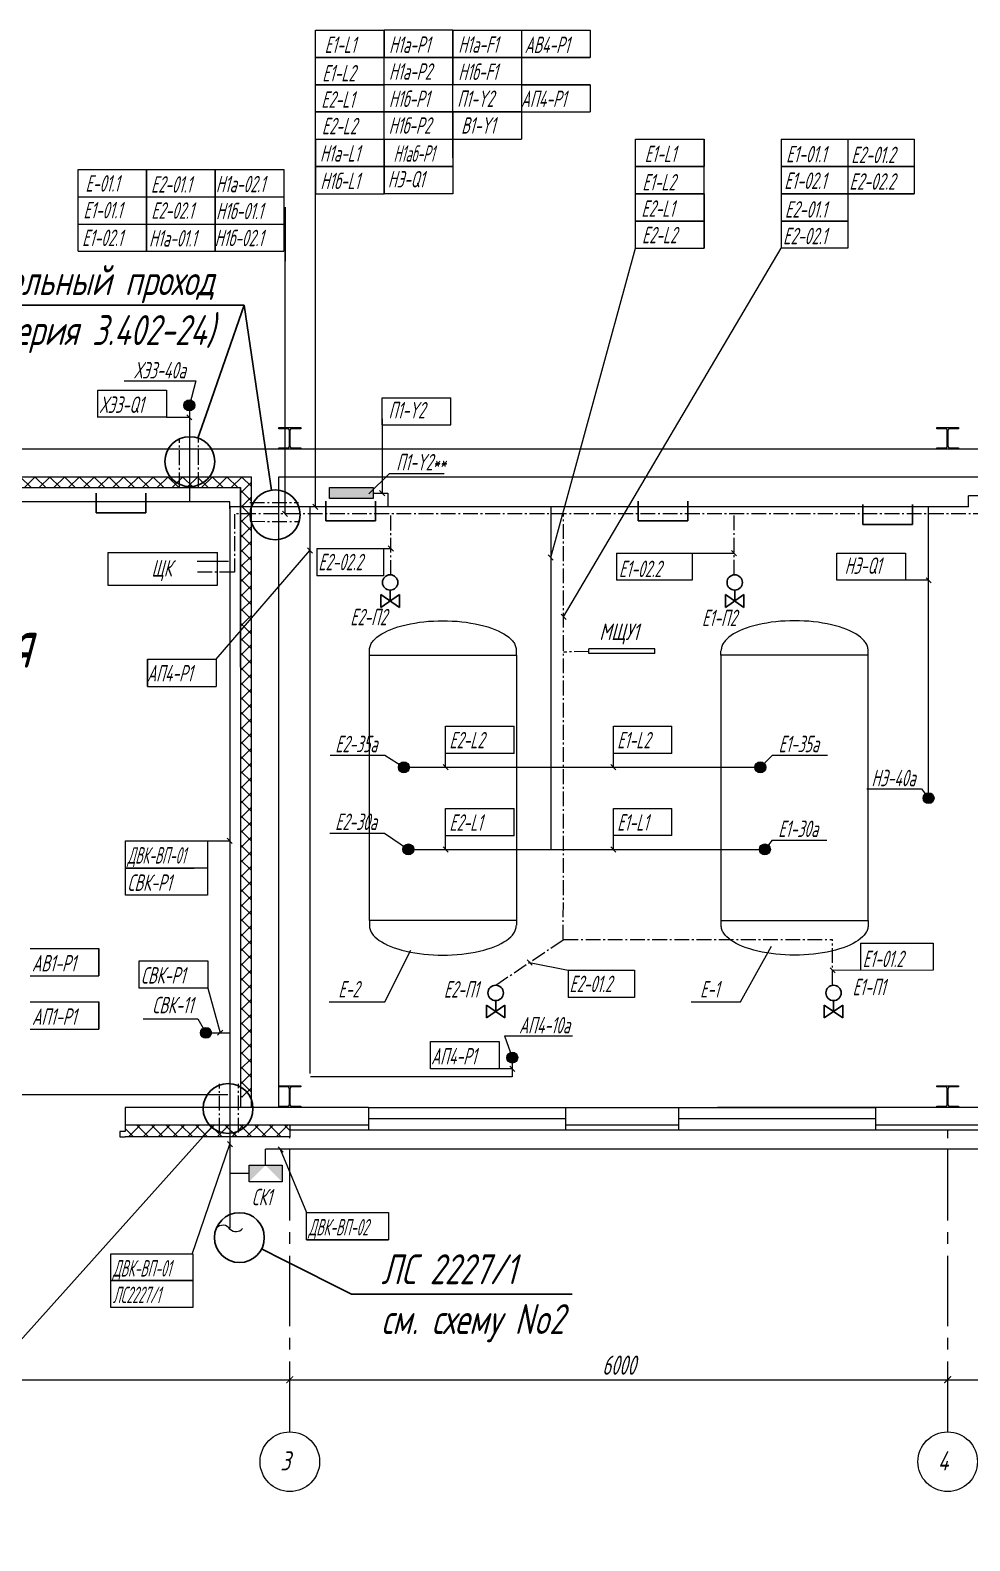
# Model space of a CAD drawing. Header units: millimetres. Extents: x -338 to 6826, y -8218 to 3153.
# Drawn here: x 1144 to 1398.1, y -7683.4 to -7275 of the extents above; entities that cross this region are included whole.
import ezdxf
from ezdxf import colors
from ezdxf.entities.mleader import LeaderData, LeaderLine
from ezdxf.enums import TextEntityAlignment as Align
from ezdxf.math import Vec2, Vec3

# ---------------------------------------------------------------- set-up
doc = ezdxf.new("R2010")
doc.units = ezdxf.units.MM
for name, pattern in [('ACAD_ISO02W100', [15, 12, -3]), ('gost6', [12, 8, -1.5, 1, -1.5]), ('осевая2', [28.575, 19.05, -3.175, 3.175, -3.175])]:
    doc.linetypes.add(name, pattern=pattern)
for name, color, linetype in [('$OSIZ', 7, 'Continuous'), ('Размеры', 5, 'Continuous'), ('Текст.', 51, 'Continuous')]:
    doc.layers.add(name, color=color, linetype=linetype)
for name, color, linetype, lineweight in [('Арматура', 1, 'Continuous', 25), ('Выноска', 137, 'Continuous', 20), ('КаБель силовой (Вновь)', 1, 'Continuous', 60), ('Линия выноска', 137, 'Continuous', 25), ('Оси', 130, 'Continuous', 13), ('Первичник', 210, 'Continuous', 25), ('Пн.кабель', 4, 'Continuous', 50), ('Размерная', 4, 'Continuous', 25), ('Рамка тонкая', 5, 'Continuous', 25), ('Текст_КИП', 2, 'Continuous', 25), ('Тонкая', 5, 'Continuous', 20), ('ТОНКИЕ', 150, 'Continuous', 13), ('Щиты пульты (Вновь)', 5, 'Continuous', 50), ('Эл.кабель', 2, 'Continuous', 50)]:
    doc.layers.add(name, color=color, linetype=linetype, lineweight=lineweight)
doc.styles.add('Simplex', font='simplex.shx', dxfattribs={"width": 0.7, "oblique": 15})
pattern_1 = [(45, (1382.936, -6063.7022), (-1.9971515, 1.9971515), []), (135, (1382.936, -6063.7022), (-1.9971515, -1.9971515), [])]

# ---------------------------------------------------------------- blocks, each defined once
blk = doc.blocks.new('APF064500')
at = {"ltscale": 100}
for p, q in [((-100, 186.5), (-100, 198)), ((-100, 198), (100, 198)), ((-16.5, 186.5), (-100, 186.5)), ((-3.5, 24.5), (-3.5, 173.5)), ((3.5, 24.5), (3.5, 173.5)), ((100, 186.5), (16.5, 186.5)), ((100, 198), (100, 186.5)), ((-100, 0), (-100, 11.5)), ((-100, 11.5), (-16.5, 11.5)), ((100, 0), (-100, 0)), ((16.5, 11.5), (100, 11.5)), ((100, 11.5), (100, 0))]:
    blk.add_line(p, q, dxfattribs=at)
for centre, start, end in [((-16.5, 173.5), 0, 90), ((16.5, 173.5), 90, 180), ((-16.5, 24.5), 270, 0), ((16.5, 24.5), 180, 270)]:
    blk.add_arc(centre, 13, start, end, dxfattribs=at)
blk = doc.blocks.new('_ArchTick')
at = {"const_width": 0.15}
blk.add_lwpolyline([(-0.5, -0.5), (0.5, 0.5)], dxfattribs=at)
blk = doc.blocks.new('A$C1EE30751')
at = {"layer": 'Арматура', "linetype": 'ByBlock'}
for p, q in [((4.84, -1.65), (0, 1.68)), ((0, 1.68), (0, -1.68)), ((0, -1.68), (4.84, 1.66)), ((2.43, 2.83), (2.43, 0)), ((4.84, 1.66), (4.84, -1.65))]:
    blk.add_line(p, q, dxfattribs=at)
blk.add_circle((2.43, 4.83), 2, dxfattribs=at)
blk = doc.blocks.new('_DotBlank')
at = {"color": 0, "linetype": 'ByBlock', "lineweight": -2}
blk.add_line((-0.5, 0), (-1, 0), dxfattribs=at)
blk.add_circle((0, 0), 0.5, dxfattribs=at)
blk = doc.blocks.new('A$C710D2D3C')
at = {"layer": 'Рамка тонкая'}
for p, q in [((0, 0), (0, 2)), ((0, 2), (5, 2)), ((5, 2), (5, 0))]:
    blk.add_line(p, q, dxfattribs=at)

msp = doc.modelspace()

# ---------------------------------------------------------------- hatches: boundary and pattern name
at = {"lineweight": 13, "ltscale": 10}
h = msp.add_hatch(color=256, dxfattribs=at)
h.paths.add_polyline_path([(1207.63, -7581.9), (1212.08, -7581.9), (1212.08, -7586.34)])
h.paths.add_polyline_path([(1203.18, -7581.9), (1207.63, -7581.9), (1203.18, -7586.34)])
at = {"layer": 'Первичник', "lineweight": 13}
h = msp.add_hatch(color=256, dxfattribs=at)
edge = h.paths.add_edge_path()
edge.add_arc((1187, -7376.44), 1.48, 0, 360)
h = msp.add_hatch(color=256, dxfattribs=at)
edge = h.paths.add_edge_path()
edge.add_arc((1245.02, -7474.3), 1.48, 0, 360)
h = msp.add_hatch(color=256, dxfattribs=at)
edge = h.paths.add_edge_path()
edge.add_arc((1341.43, -7474.3), 1.48, 0, 360)
h = msp.add_hatch(color=256, dxfattribs=at)
edge = h.paths.add_edge_path()
edge.add_arc((1386.93, -7482.64), 1.48, 0, 360)
h = msp.add_hatch(color=256, dxfattribs=at)
edge = h.paths.add_edge_path()
edge.add_arc((1246.23, -7496.51), 1.48, 0, 360)
h = msp.add_hatch(color=256, dxfattribs=at)
edge = h.paths.add_edge_path()
edge.add_arc((1342.65, -7496.51), 1.48, 0, 360)
h = msp.add_hatch(color=256, dxfattribs=at)
edge = h.paths.add_edge_path()
edge.add_arc((1191.48, -7546.08), 1.48, 0, 360)
h = msp.add_hatch(color=256, dxfattribs=at)
edge = h.paths.add_edge_path()
edge.add_arc((1274.32, -7552.77), 1.48, 0, 360)
at = {"layer": 'Размеры', "linetype": 'ByBlock', "lineweight": 13, "ltscale": 0.7}
h = msp.add_hatch(color=1, dxfattribs=at)
h.dxf.hatch_style = 1
h.paths.add_polyline_path([(1230.82, -7398.7), (1224.9, -7398.7), (1224.9, -7398.89), (1230.82, -7398.89)])
h.paths.add_polyline_path([(1236.73, -7398.7), (1230.82, -7398.7), (1230.82, -7398.89), (1236.73, -7398.89)])
h.paths.add_polyline_path([(1236.73, -7398.89), (1230.82, -7398.89), (1230.82, -7401.67), (1236.73, -7401.67)])
h.paths.add_polyline_path([(1230.82, -7398.89), (1226.95, -7398.89), (1226.95, -7401.67), (1230.82, -7401.67)])
h.paths.add_polyline_path([(1226.95, -7398.91), (1224.9, -7398.91), (1224.9, -7401.67), (1226.95, -7401.67)])
at = {"layer": 'ТОНКИЕ', "lineweight": 13, "ltscale": 10}
h = msp.add_hatch(dxfattribs=at)
h.set_pattern_fill('ANSI37', color=256, scale=0.889574)
h.set_pattern_definition(pattern_1)
h.paths.add_polyline_path([(1214.16, -7570.98), (1169.68, -7570.98), (1169.68, -7572.76), (1168.2, -7572.76), (1168.2, -7574.24), (1169.68, -7574.24), (1214.16, -7574.24)])
h.paths.add_polyline_path([(850.62, -7385.61), (847.66, -7385.61), (847.66, -7393.92), (850.62, -7392.82)])
h.paths.add_polyline_path([(850.62, -7509.26), (847.66, -7509.26), (847.66, -7563.52), (850.62, -7563.52)])
h.paths.add_polyline_path([(847.66, -7455.89), (850.62, -7455.89), (850.62, -7392.82), (847.66, -7393.92)])
h = msp.add_hatch(dxfattribs=at)
h.set_pattern_fill('ANSI37', color=256, scale=0.889574)
h.set_pattern_definition(pattern_1)
h.paths.add_polyline_path([(1032.56, -7395.74), (858.35, -7395.74), (858.35, -7398.7), (1032.56, -7398.7)])
h.paths.add_polyline_path([(1203.78, -7395.74), (1039.97, -7395.74), (1039.97, -7398.7), (1200.82, -7398.7), (1200.82, -7563.52), (1203.78, -7563.52)])

# ---------------------------------------------------------------- linework, layer by layer
at = {"layer": '$OSIZ', "lineweight": 13}
for centre in [(1214.18, -7662.02), (1392.09, -7662.02)]:
    msp.add_circle(centre, 8.06, dxfattribs=at)
at = {"color": 3, "lineweight": 13}
for p, q in [((1221.1, -7403.86), (1221.1, -7297.15)), ((1284.76, -7417.56), (1307.67, -7334)), ((1186.32, -7378.98), (1187.69, -7380.41)), ((1180.78, -7379.69), (1187, -7379.69)), ((1239.14, -7380.09), (1239.14, -7400.18)), ((1238.46, -7399.47), (1239.83, -7400.9)), ((1220.42, -7403.14), (1221.78, -7404.57)), ((1218.94, -7414.96), (1220.31, -7416.39)), ((1284.07, -7416.84), (1285.44, -7418.27)), ((1386.25, -7423.04), (1387.61, -7424.47)), ((1287.52, -7432.92), (1288.89, -7434.35)), ((1255.63, -7473.59), (1257, -7475.02)), ((1301.02, -7473.59), (1302.39, -7475.02)), ((1197.24, -7493.45), (1198.61, -7494.88)), ((1191.89, -7494.17), (1197.93, -7494.17)), ((1255.63, -7495.8), (1257, -7497.23)), ((1301.02, -7495.8), (1302.39, -7497.23)), ((1191.98, -7533.98), (1195.35, -7546.08)), ((1196.07, -7545.39), (1194.64, -7546.76)), ((1273.65, -7555.11), (1275.01, -7556.54)), ((1187.79, -7605.91), (1197.93, -7576.14)), ((1197.28, -7575.47), (1198.65, -7576.9)), ((1211, -7576.91), (1212.36, -7578.35)), ((1211.56, -7577.5), (1218.7, -7594.68))]:
    msp.add_line(p, q, dxfattribs=at)
at = {"lineweight": 13}
for p, q in [((1169.42, -7369.85), (1188.78, -7369.85)), ((1188.78, -7369.85), (1187, -7376.44)), ((1235.59, -7400.34), (1241.14, -7394.88)), ((1241.14, -7394.88), (1255.93, -7394.88)), ((1225.09, -7471.03), (1239.89, -7471.03)), ((1239.89, -7471.03), (1245.02, -7474.3)), ((1344.75, -7471.02), (1341.43, -7474.3)), ((1344.75, -7471.02), (1359.55, -7471.02)), ((1370.25, -7480.09), (1385.04, -7480.09)), ((1385.04, -7480.09), (1386.93, -7482.64)), ((1225.02, -7492.07), (1239.81, -7492.07)), ((1239.81, -7492.07), (1246.23, -7496.51)), ((1344.6, -7493.97), (1342.65, -7496.51)), ((1344.6, -7493.97), (1359.39, -7493.97)), ((1239.85, -7537.71), (1246.92, -7523.78)), ((1336.04, -7537.71), (1344.43, -7522.7)), ((1174.5, -7542.31), (1189.3, -7542.31)), ((1189.3, -7542.31), (1191.48, -7546.08)), ((1272.24, -7546.87), (1274.32, -7552.77)), ((1272.24, -7546.87), (1290.66, -7546.87))]:
    msp.add_line(p, q, dxfattribs=at)
at = {"lineweight": 13, "extrusion": (0, 0, -1)}
for p, q in [((1224.85, -7537.71), (1239.85, -7537.71)), ((1322.69, -7537.71), (1336.04, -7537.71))]:
    msp.add_line(p, q, dxfattribs=at)
at = {"lineweight": 13, "ltscale": 10}
msp.add_lwpolyline([(1212.08, -7586.34), (1203.18, -7586.34), (1203.18, -7581.9), (1212.08, -7581.9)], close=True, dxfattribs=at)
at = {"layer": 'Выноска', "color": 3, "lineweight": 13}
for p, q in [((1221.1, -7282.41), (1221.1, -7275.04)), ((1221.1, -7275.04), (1239.67, -7275.04)), ((1239.67, -7275.04), (1239.67, -7282.41)), ((1258.23, -7275.04), (1239.67, -7275.04)), ((1239.67, -7282.41), (1239.67, -7275.04)), ((1258.23, -7275.04), (1258.23, -7282.41)), ((1258.23, -7282.41), (1258.23, -7275.04)), ((1258.23, -7275.04), (1258.23, -7282.41)), ((1258.23, -7275.04), (1276.79, -7275.04)), ((1258.23, -7282.41), (1258.23, -7275.04)), ((1276.79, -7275.04), (1295.36, -7275.04)), ((1276.79, -7275.04), (1276.79, -7282.41)), ((1295.36, -7275.04), (1295.36, -7282.41)), ((1239.67, -7282.41), (1221.1, -7282.41)), ((1221.1, -7289.78), (1221.1, -7282.41)), ((1221.1, -7282.41), (1239.67, -7282.41)), ((1221.1, -7289.68), (1221.1, -7284.7)), ((1258.23, -7282.41), (1239.67, -7282.41)), ((1239.67, -7282.41), (1258.23, -7282.41)), ((1239.67, -7297.15), (1239.67, -7282.41)), ((1258.23, -7282.41), (1258.23, -7289.78)), ((1276.79, -7282.41), (1258.23, -7282.41)), ((1258.23, -7282.41), (1276.79, -7282.41)), ((1258.23, -7289.78), (1258.23, -7282.41)), ((1258.23, -7309.56), (1258.23, -7282.41)), ((1276.79, -7282.41), (1276.79, -7289.78)), ((1295.36, -7282.41), (1276.79, -7282.41)), ((1276.79, -7282.41), (1295.36, -7282.41)), ((1276.79, -7282.41), (1276.79, -7297.15)), ((1221.1, -7294.66), (1221.1, -7289.68)), ((1239.67, -7289.78), (1221.1, -7289.78)), ((1221.1, -7297.15), (1221.1, -7289.78)), ((1221.1, -7289.78), (1239.67, -7289.78)), ((1258.23, -7289.78), (1239.67, -7289.78)), ((1258.23, -7289.78), (1239.67, -7289.78)), ((1276.79, -7289.78), (1258.23, -7289.78)), ((1276.79, -7289.78), (1276.79, -7297.15)), ((1295.36, -7289.78), (1276.79, -7289.78)), ((1276.79, -7289.78), (1276.79, -7297.15)), ((1276.79, -7289.78), (1295.36, -7289.78)), ((1295.36, -7289.78), (1295.36, -7297.15)), ((1221.1, -7299.64), (1221.1, -7294.66)), ((1239.67, -7297.15), (1221.1, -7297.15)), ((1221.1, -7304.52), (1221.1, -7297.15)), ((1221.1, -7297.15), (1239.67, -7297.15)), ((1258.23, -7297.15), (1239.67, -7297.15)), ((1239.67, -7297.15), (1258.23, -7297.15)), ((1239.67, -7304.52), (1239.67, -7297.15)), ((1258.23, -7297.15), (1258.23, -7304.52)), ((1276.79, -7297.15), (1258.23, -7297.15)), ((1258.23, -7297.15), (1276.79, -7297.15)), ((1258.23, -7297.15), (1276.79, -7297.15)), ((1258.23, -7304.52), (1258.23, -7297.15)), ((1276.79, -7297.15), (1276.79, -7304.52)), ((1276.79, -7297.15), (1295.36, -7297.15)), ((1276.79, -7297.15), (1295.36, -7297.15)), ((1221.1, -7304.52), (1221.1, -7311.89)), ((1221.1, -7304.52), (1221.1, -7311.89)), ((1221.1, -7304.52), (1239.67, -7304.52)), ((1221.1, -7304.52), (1239.67, -7304.52)), ((1239.67, -7304.52), (1239.67, -7311.89)), ((1239.67, -7311.89), (1239.67, -7304.52)), ((1239.67, -7304.52), (1258.23, -7304.52)), ((1239.67, -7311.89), (1239.67, -7304.52)), ((1258.23, -7304.52), (1276.79, -7304.52)), ((1258.23, -7304.52), (1258.23, -7311.89)), ((1307.67, -7311.89), (1307.67, -7304.52)), ((1307.67, -7304.52), (1326.24, -7304.52)), ((1326.24, -7304.52), (1326.24, -7311.89)), ((1326.24, -7311.89), (1326.24, -7304.52)), ((1221.1, -7311.89), (1221.1, -7319.26)), ((1221.1, -7311.89), (1221.1, -7319.26)), ((1221.1, -7319.26), (1221.1, -7311.89)), ((1239.67, -7311.89), (1221.1, -7311.89)), ((1221.1, -7319.26), (1221.1, -7311.89)), ((1221.1, -7311.89), (1239.67, -7311.89)), ((1239.67, -7311.89), (1239.67, -7319.26)), ((1239.67, -7311.89), (1239.67, -7319.26)), ((1258.23, -7311.89), (1239.67, -7311.89)), ((1239.67, -7319.26), (1239.67, -7311.89)), ((1239.67, -7319.26), (1239.67, -7311.89)), ((1239.67, -7311.89), (1258.23, -7311.89)), ((1258.23, -7311.89), (1239.67, -7311.89)), ((1258.23, -7311.89), (1258.23, -7319.26)), ((1326.24, -7311.89), (1307.67, -7311.89)), ((1307.67, -7319.26), (1307.67, -7311.89)), ((1307.67, -7311.89), (1326.24, -7311.89)), ((1326.24, -7326.63), (1326.24, -7311.89)), ((1307.67, -7319.16), (1307.67, -7314.18)), ((1221.1, -7319.26), (1239.67, -7319.26)), ((1258.23, -7319.26), (1239.67, -7319.26)), ((1307.67, -7324.14), (1307.67, -7319.16)), ((1326.24, -7319.26), (1307.67, -7319.26)), ((1307.67, -7326.63), (1307.67, -7319.26)), ((1307.67, -7319.26), (1326.24, -7319.26)), ((1326.24, -7319.26), (1326.24, -7334)), ((1307.67, -7329.12), (1307.67, -7324.14)), ((1326.24, -7326.63), (1307.67, -7326.63)), ((1307.67, -7334), (1307.67, -7326.63)), ((1307.67, -7326.63), (1326.24, -7326.63)), ((1326.24, -7334), (1326.24, -7326.63)), ((1307.67, -7334), (1326.24, -7334)), ((1162.22, -7372.32), (1180.78, -7372.32)), ((1162.22, -7379.72), (1162.22, -7372.35)), ((1180.78, -7372.32), (1180.78, -7379.69)), ((1239.14, -7374.38), (1257.71, -7374.38)), ((1239.14, -7381.75), (1239.14, -7374.38)), ((1257.71, -7381.75), (1257.71, -7374.38)), ((1180.78, -7379.69), (1162.22, -7379.69)), ((1239.14, -7381.75), (1257.71, -7381.75)), ((1194.27, -7445.05), (1219.63, -7415.69)), ((1362.12, -7416.38), (1380.68, -7416.38)), ((1362.12, -7423.75), (1362.12, -7416.38)), ((1380.68, -7416.38), (1380.68, -7423.75)), ((1386.93, -7423.75), (1362.12, -7423.75)), ((1175.7, -7445.05), (1194.27, -7445.05)), ((1175.7, -7445.05), (1175.7, -7452.42)), ((1175.7, -7452.42), (1175.7, -7445.05)), ((1194.27, -7445.05), (1194.27, -7452.42)), ((1175.7, -7452.42), (1194.27, -7452.42)), ((1175.7, -7452.42), (1194.27, -7452.42)), ((1256.32, -7474.3), (1256.32, -7463.17)), ((1256.32, -7463.17), (1274.88, -7463.17)), ((1274.88, -7470.54), (1274.88, -7463.17)), ((1301.7, -7470.54), (1301.7, -7463.17)), ((1301.7, -7463.17), (1317.5, -7463.17)), ((1301.7, -7474.3), (1301.7, -7463.17)), ((1317.5, -7470.54), (1317.5, -7463.17)), ((1274.88, -7470.54), (1256.32, -7470.54)), ((1317.5, -7470.54), (1301.7, -7470.54)), ((1256.32, -7496.51), (1256.32, -7485.44)), ((1256.32, -7485.44), (1274.88, -7485.44)), ((1274.88, -7492.81), (1274.88, -7485.44)), ((1301.7, -7492.78), (1301.7, -7485.41)), ((1301.7, -7485.41), (1317.5, -7485.41)), ((1301.7, -7496.51), (1301.7, -7485.44)), ((1317.5, -7492.78), (1317.5, -7485.41)), ((1274.88, -7492.81), (1256.32, -7492.81)), ((1317.5, -7492.78), (1301.7, -7492.78)), ((1169.74, -7494.17), (1191.89, -7494.17)), ((1169.74, -7501.54), (1169.74, -7494.17)), ((1191.89, -7494.17), (1191.89, -7501.54)), ((1169.74, -7501.54), (1188.3, -7501.54)), ((1169.74, -7508.91), (1169.74, -7501.54)), ((1191.89, -7501.54), (1169.74, -7501.54)), ((1191.89, -7501.54), (1191.89, -7508.91)), ((1191.89, -7508.91), (1169.74, -7508.91)), ((1143.91, -7523.32), (1162.48, -7523.32)), ((1162.48, -7523.32), (1162.48, -7530.69)), ((1162.48, -7530.69), (1162.48, -7523.32)), ((1173.41, -7526.61), (1191.98, -7526.61)), ((1173.41, -7533.98), (1173.41, -7526.61)), ((1191.98, -7526.61), (1191.98, -7533.98)), ((1143.91, -7530.69), (1162.48, -7530.69)), ((1143.91, -7530.69), (1162.48, -7530.69)), ((1191.98, -7533.98), (1173.41, -7533.98)), ((1143.96, -7537.75), (1162.53, -7537.75)), ((1143.96, -7537.75), (1162.53, -7537.75)), ((1162.53, -7537.75), (1162.53, -7545.12)), ((1162.53, -7545.12), (1162.53, -7537.75)), ((1143.96, -7545.12), (1162.53, -7545.12)), ((1143.96, -7545.12), (1162.53, -7545.12)), ((1252.19, -7548.45), (1270.76, -7548.45)), ((1252.19, -7555.82), (1252.19, -7548.45)), ((1270.76, -7548.45), (1270.76, -7555.82)), ((1270.76, -7555.82), (1252.19, -7555.82)), ((1274.33, -7555.82), (1267.18, -7555.82)), ((1218.7, -7594.68), (1240.85, -7594.68)), ((1218.7, -7602.05), (1218.7, -7594.68)), ((1240.85, -7594.68), (1240.85, -7602.05)), ((1240.85, -7602.05), (1218.7, -7602.05)), ((1218.7, -7602.05), (1240.85, -7602.05)), ((1165.81, -7605.79), (1187.96, -7605.79)), ((1165.81, -7613.16), (1165.81, -7605.79)), ((1187.96, -7605.79), (1187.96, -7613.16)), ((1165.78, -7612.97), (1187.93, -7612.97)), ((1165.78, -7620.34), (1165.78, -7612.97)), ((1187.96, -7613.16), (1165.81, -7613.16)), ((1187.93, -7612.97), (1187.93, -7620.34)), ((1187.93, -7620.34), (1165.78, -7620.34))]:
    msp.add_line(p, q, dxfattribs=at)
at = {"layer": 'Выноска', "color": 4, "lineweight": 13}
for p, q in [((1347.1, -7304.52), (1365.07, -7304.52)), ((1347.1, -7304.52), (1347.1, -7311.89)), ((1365.07, -7304.52), (1383.05, -7304.52)), ((1365.07, -7304.52), (1365.07, -7311.89)), ((1365.07, -7304.52), (1365.07, -7311.89)), ((1383.05, -7304.52), (1383.05, -7311.89)), ((1156.9, -7312.69), (1175.46, -7312.69)), ((1156.9, -7320.06), (1156.9, -7312.69)), ((1175.46, -7312.69), (1175.46, -7320.06)), ((1175.46, -7312.69), (1194.03, -7312.69)), ((1175.46, -7320.06), (1175.46, -7312.69)), ((1194.03, -7312.69), (1194.03, -7320.06)), ((1194.03, -7312.69), (1212.59, -7312.69)), ((1194.03, -7320.06), (1194.03, -7312.69)), ((1212.59, -7312.69), (1212.59, -7320.06)), ((1347.1, -7311.89), (1365.07, -7311.89)), ((1365.07, -7311.89), (1347.1, -7311.89)), ((1347.1, -7311.89), (1347.1, -7319.26)), ((1365.07, -7311.89), (1383.05, -7311.89)), ((1365.07, -7311.89), (1365.07, -7319.26)), ((1383.05, -7311.89), (1365.07, -7311.89)), ((1365.07, -7311.89), (1365.07, -7319.26)), ((1383.05, -7311.89), (1383.05, -7319.26)), ((1156.9, -7320.06), (1175.46, -7320.06)), ((1156.9, -7320.06), (1175.46, -7320.06)), ((1156.9, -7327.43), (1156.9, -7320.06)), ((1175.46, -7320.06), (1175.46, -7327.43)), ((1175.46, -7320.06), (1194.03, -7320.06)), ((1175.46, -7320.06), (1194.03, -7320.06)), ((1175.46, -7327.43), (1175.46, -7320.06)), ((1194.03, -7320.06), (1194.03, -7327.43)), ((1194.03, -7320.06), (1212.59, -7320.06)), ((1194.03, -7320.06), (1212.59, -7320.06)), ((1194.03, -7327.43), (1194.03, -7320.06)), ((1212.59, -7320.06), (1212.59, -7327.43)), ((1365.07, -7319.26), (1347.1, -7319.26)), ((1347.1, -7319.26), (1365.07, -7319.26)), ((1347.1, -7319.26), (1347.1, -7326.63)), ((1383.05, -7319.26), (1365.07, -7319.26)), ((1365.07, -7319.26), (1383.05, -7319.26)), ((1365.07, -7319.26), (1365.07, -7326.63)), ((1365.07, -7319.26), (1365.07, -7326.63)), ((1212.89, -7322.85), (1212.89, -7325.34)), ((1212.89, -7325.34), (1212.89, -7330.32)), ((1156.9, -7327.43), (1175.46, -7327.43)), ((1156.9, -7327.43), (1175.46, -7327.43)), ((1156.9, -7334.8), (1156.9, -7327.43)), ((1175.46, -7327.43), (1175.46, -7334.8)), ((1175.46, -7327.43), (1194.03, -7327.43)), ((1175.46, -7327.43), (1194.03, -7327.43)), ((1175.46, -7334.8), (1175.46, -7327.43)), ((1194.03, -7327.43), (1194.03, -7334.8)), ((1194.03, -7327.43), (1212.59, -7327.43)), ((1194.03, -7327.43), (1212.59, -7327.43)), ((1194.03, -7334.8), (1194.03, -7327.43)), ((1212.59, -7327.43), (1212.59, -7334.8)), ((1212.89, -7327.5), (1212.89, -7332.48)), ((1347.1, -7326.63), (1365.07, -7326.63)), ((1365.07, -7326.63), (1347.1, -7326.63)), ((1347.1, -7326.63), (1347.1, -7334)), ((1365.07, -7326.63), (1365.07, -7334)), ((1365.07, -7326.63), (1365.07, -7334)), ((1212.89, -7330.32), (1212.89, -7335.3)), ((1212.89, -7332.48), (1212.89, -7337.46)), ((1288.2, -7433.64), (1347.1, -7334)), ((1365.07, -7334), (1347.1, -7334)), ((1156.9, -7334.8), (1175.46, -7334.8)), ((1175.46, -7334.8), (1194.03, -7334.8)), ((1194.03, -7334.8), (1212.59, -7334.8)), ((1212.89, -7405.74), (1212.89, -7334.73)), ((1221.52, -7415.13), (1239.5, -7415.13)), ((1221.52, -7415.13), (1221.52, -7422.5)), ((1238.4, -7415.13), (1241.5, -7415.13)), ((1239.5, -7415.13), (1239.5, -7422.5)), ((1240.81, -7414.42), (1242.18, -7415.85)), ((1333.62, -7415.67), (1334.99, -7417.1)), ((1302.56, -7416.38), (1322.99, -7416.38)), ((1302.56, -7416.38), (1302.56, -7423.75)), ((1322.99, -7416.38), (1322.99, -7423.75)), ((1322.99, -7416.38), (1334.31, -7416.38)), ((1239.5, -7422.5), (1221.52, -7422.5)), ((1322.99, -7423.75), (1302.56, -7423.75)), ((1368.49, -7521.82), (1388.2, -7521.82)), ((1368.49, -7521.82), (1368.49, -7529.18)), ((1388.2, -7521.82), (1388.2, -7529.18)), ((1278.33, -7526.32), (1279.7, -7527.75)), ((1279.02, -7527.03), (1289.44, -7529.18)), ((1289.44, -7529.18), (1307.42, -7529.18)), ((1289.44, -7529.18), (1289.44, -7536.55)), ((1307.42, -7529.18), (1307.42, -7536.55)), ((1360.27, -7528.47), (1361.63, -7529.9)), ((1388.2, -7529.18), (1360.95, -7529.19)), ((1307.42, -7536.55), (1289.44, -7536.55))]:
    msp.add_line(p, q, dxfattribs=at)
at = {"layer": 'Оси', "linetype": 'осевая2', "lineweight": 13}
for p, q in [((1214.18, -7653.96), (1214.16, -7574.24)), ((1392.09, -7653.96), (1392.09, -7572.29))]:
    msp.add_line(p, q, dxfattribs=at)
at = {"layer": 'Оси'}
for centre, radius, start, end in [((1196.03, -7600.43), 2.33, 31.6158, 139.4239), ((1199.62, -7597.39), 2.41, 228.1222, 317.9988)]:
    msp.add_arc(centre, radius, start, end, dxfattribs=at)
at = {"layer": 'Первичник', "lineweight": 13}
for centre in [(1187, -7376.44), (1245.02, -7474.3), (1341.43, -7474.3), (1386.93, -7482.64), (1246.23, -7496.51), (1342.65, -7496.51), (1191.48, -7546.08), (1274.32, -7552.77)]:
    msp.add_circle(centre, 1.48, dxfattribs=at)
at = {"layer": 'Пн.кабель', "color": 1, "linetype": 'gost6', "lineweight": 13, "ltscale": 0.5}
for p, q in [((1184.33, -7398.6), (1184.33, -7385.4)), ((1189.44, -7398.52), (1189.44, -7385.33)), ((1203.36, -7402.68), (1216.55, -7402.75)), ((1203.41, -7407.79), (1216.6, -7407.86)), ((1195.15, -7573.1), (1195.15, -7559.91)), ((1200.26, -7573.02), (1200.26, -7559.83))]:
    msp.add_line(p, q, dxfattribs=at)
at = {"layer": 'Пн.кабель', "linetype": 'gost6', "lineweight": 13, "ltscale": 0.5}
for p, q in [((1535.02, -7405.74), (1199.16, -7405.81)), ((1199.19, -7405.86), (1199.18, -7421.54)), ((1212.21, -7405.02), (1213.58, -7406.46)), ((1241.5, -7422.27), (1241.5, -7405.74)), ((1288.21, -7442.54), (1288.18, -7405.75)), ((1334.31, -7422.24), (1334.31, -7405.71)), ((1199.18, -7421.53), (1189.05, -7421.53)), ((1288.14, -7520.85), (1288.21, -7442.54)), ((1295.06, -7443.01), (1288.21, -7443.16)), ((1269.85, -7533.22), (1288.19, -7520.85)), ((1288.19, -7520.85), (1360.96, -7520.86)), ((1360.95, -7533.2), (1360.95, -7520.86))]:
    msp.add_line(p, q, dxfattribs=at)
at = {"layer": 'Размерная', "lineweight": 13}
msp.add_line((858.35, -7639.86), (1570.01, -7639.86), dxfattribs=at)
at = {"layer": 'Размеры', "color": 1, "linetype": 'ByBlock', "lineweight": 13, "ltscale": 0.7}
msp.add_lwpolyline([(1224.9, -7398.7), (1236.73, -7398.7), (1236.73, -7401.67), (1224.9, -7401.67)], close=True, dxfattribs=at)
at = {"layer": 'Тонкая', "lineweight": 13, "ltscale": 100}
for p, q in [((1184.51, -7388.32), (887.99, -7388.32)), ((1572.96, -7388.32), (1184.51, -7388.32)), ((1039.97, -7395.74), (1203.78, -7395.74)), ((1203.78, -7566.24), (1203.78, -7395.74)), ((1211.2, -7566.24), (1211.18, -7395.74)), ((1211.18, -7395.74), (1572.94, -7395.74)), ((1235.43, -7566.24), (1169.68, -7566.24)), ((1235.43, -7566.24), (1235.43, -7572.29)), ((1288.81, -7566.24), (1319.25, -7566.24)), ((1319.25, -7566.24), (1319.25, -7572.29)), ((1454.36, -7566.24), (1329.82, -7566.24)), ((1372.62, -7572.29), (1372.62, -7566.24)), ((1169.68, -7570.98), (1235.43, -7570.98)), ((1288.81, -7570.98), (1319.25, -7570.98)), ((1372.62, -7570.98), (1454.36, -7570.98)), ((1214.16, -7572.29), (1235.43, -7572.29)), ((1288.81, -7572.29), (1319.25, -7572.29)), ((1329.82, -7572.29), (1454.36, -7572.29))]:
    msp.add_line(p, q, dxfattribs=at)
at = {"layer": 'Тонкая', "lineweight": 13, "ltscale": 10}
for p, q in [((1039.97, -7398.7), (1200.82, -7398.7)), ((1200.82, -7447.24), (1200.82, -7398.7)), ((1200.82, -7398.7), (1200.82, -7566.24)), ((1169.68, -7566.24), (1169.68, -7572.76)), ((1214.16, -7570.98), (1214.16, -7574.24)), ((1169.68, -7572.76), (1168.2, -7572.76)), ((1168.2, -7572.76), (1168.2, -7574.24)), ((1168.2, -7574.24), (1169.68, -7574.24)), ((1214.16, -7574.24), (1169.68, -7574.24)), ((1214.16, -7574.24), (1178.58, -7574.24))]:
    msp.add_line(p, q, dxfattribs=at)
at = {"layer": 'ТОНКИЕ', "linetype": 'ACAD_ISO02W100', "lineweight": 13, "ltscale": 20}
for p, q in [((1235.7, -7444.03), (1235.7, -7442.82)), ((1275.49, -7444.03), (1275.49, -7442.82)), ((1370.57, -7444.03), (1370.57, -7442.82)), ((1235.7, -7504.64), (1235.7, -7503.42)), ((1275.49, -7515.75), (1275.49, -7516.96)), ((1370.57, -7515.75), (1370.57, -7516.96)), ((1288.81, -7572.29), (1288.81, -7566.24)), ((1288.81, -7572.29), (1288.81, -7566.24))]:
    msp.add_line(p, q, dxfattribs=at)
at = {"layer": 'ТОНКИЕ', "lineweight": 13, "ltscale": 100}
for p, q in [((1330.78, -7444.03), (1330.78, -7442.82)), ((1330.78, -7515.75), (1330.78, -7516.96)), ((1235.43, -7569.26), (1288.81, -7569.26)), ((1319.25, -7569.26), (1372.62, -7569.26))]:
    msp.add_line(p, q, dxfattribs=at)
at = {"layer": 'ТОНКИЕ', "color": 1, "lineweight": 13, "ltscale": 100}
msp.add_line((1235.7, -7515.75), (1235.7, -7516.96), dxfattribs=at)
at = {"layer": 'ТОНКИЕ', "lineweight": 13, "ltscale": 10}
for p, q in [((1235.43, -7566.24), (1288.81, -7566.24)), ((1319.25, -7566.24), (1372.62, -7566.24)), ((1182.53, -7574.24), (1185.79, -7570.98)), ((1187.91, -7574.24), (1184.65, -7570.98)), ((1186.52, -7574.24), (1189.78, -7570.98)), ((1191.9, -7574.24), (1188.64, -7570.98)), ((1190.51, -7574.24), (1193.78, -7570.98)), ((1195.9, -7574.24), (1192.64, -7570.98)), ((1194.51, -7574.24), (1197.77, -7570.98)), ((1199.89, -7574.24), (1196.63, -7570.98)), ((1235.43, -7572.29), (1288.81, -7572.29)), ((1319.25, -7572.29), (1372.62, -7572.29))]:
    msp.add_line(p, q, dxfattribs=at)
at = {"layer": 'ТОНКИЕ', "linetype": 'ACAD_ISO02W100', "lineweight": 13, "ltscale": 20}
for points in [[(1275.49, -7515.75), (1235.7, -7515.75), (1235.7, -7444.03), (1275.49, -7444.03)], [(1330.78, -7515.75), (1370.57, -7515.75), (1370.57, -7444.03), (1330.78, -7444.03)]]:
    msp.add_lwpolyline(points, close=True, dxfattribs=at)
at = {"layer": 'ТОНКИЕ', "linetype": 'ACAD_ISO02W100', "lineweight": 13, "ltscale": 20, "extrusion": (0, 0, -1)}
for centre, major_axis in [((1255.56, -7442.69), (-19.87, 0)), ((1350.71, -7517.08), (19.87, 0))]:
    msp.add_ellipse(centre, major_axis=major_axis, ratio=0.402586, start_param=0, end_param=3.141593, dxfattribs=at)
at = {"layer": 'ТОНКИЕ', "linetype": 'ACAD_ISO02W100', "lineweight": 13, "ltscale": 20}
for centre, major_axis in [((1350.71, -7442.69), (19.87, 0)), ((1255.56, -7517.08), (-19.87, 0))]:
    msp.add_ellipse(centre, major_axis=major_axis, ratio=0.402586, start_param=0, end_param=3.141593, dxfattribs=at)
at = {"layer": 'Щиты пульты (Вновь)', "lineweight": 13}
for p, q in [((1165, -7416.21), (1194.65, -7416.21)), ((1165, -7416.21), (1165, -7425.1)), ((1194.65, -7425.1), (1194.65, -7416.21)), ((1165, -7425.1), (1194.65, -7425.1)), ((1312.85, -7442.32), (1295.06, -7442.3)), ((1295.06, -7443.55), (1295.06, -7442.3)), ((1312.85, -7443.58), (1295.06, -7443.55)), ((1312.85, -7443.58), (1312.85, -7442.32))]:
    msp.add_line(p, q, dxfattribs=at)
at = {"layer": 'Эл.кабель', "lineweight": 13}
for p, q in [((1187, -7376.44), (1187.07, -7402.38)), ((1197.92, -7402.54), (866.48, -7402.53)), ((1197.92, -7404.43), (1197.92, -7402.56)), ((1236.73, -7400.18), (1240.65, -7400.18)), ((1240.65, -7400.18), (1240.65, -7403.86)), ((1397.69, -7403.86), (1397.69, -7400.89)), ((1565.59, -7400.89), (1397.69, -7400.89)), ((1397.69, -7403.86), (1197.89, -7403.92)), ((1197.93, -7403.86), (1197.95, -7598.92)), ((1219.63, -7403.92), (1219.63, -7557.07)), ((1284.75, -7403.86), (1284.75, -7496.43)), ((1386.93, -7482.64), (1386.93, -7403.86)), ((1189.14, -7418.55), (1197.6, -7418.55)), ((1245.02, -7474.3), (1339.95, -7474.3)), ((1386.93, -7482.64), (1386.93, -7482.64)), ((1246.23, -7496.51), (1341.17, -7496.51)), ((1191.48, -7546.08), (1197.93, -7546.08)), ((1274.33, -7553.64), (1274.33, -7558.01)), ((1274.33, -7558.01), (1219.76, -7558.01)), ((1197.43, -7562.85), (1030.62, -7562.85)), ((1583.57, -7577.56), (1207.63, -7577.5)), ((1207.63, -7581.9), (1207.63, -7577.5)), ((1203.18, -7584.12), (1197.93, -7584.12))]:
    msp.add_line(p, q, dxfattribs=at)

# ---------------------------------------------------------------- block references
at = {"color": 6, "lineweight": 13, "yscale": 1.0378368, "zscale": 1.0378368}
for p, xscale in [((1238.79, -7429.35), 1.0378368), ((1331.97, -7429.35), 1.0378368), ((1272.37, -7540.31), -1.0378368), ((1363.75, -7540.31), -1.0378368)]:
    msp.add_blockref('A$C1EE30751', p, dxfattribs=dict(at, xscale=xscale))
at = {"lineweight": 13, "xscale": 1.85328, "yscale": 1.85328, "zscale": 1.85328, "rotation": 180}
for p in [(1214.18, -7639.86), (1392.09, -7639.86)]:
    msp.add_blockref('_ArchTick', p, dxfattribs=at)
at = {"layer": 'КаБель силовой (Вновь)', "lineweight": 13, "xscale": 2.69568, "yscale": 2.69568, "zscale": 2.69568, "rotation": 180}
for p in [(1175.28, -7400.15), (1237.39, -7402.32), (1321.85, -7402.32), (1382.6, -7403.23)]:
    msp.add_blockref('A$C710D2D3C', p, dxfattribs=at)
at = {"layer": 'Тонкая', "lineweight": 13, "ltscale": 100, "xscale": 0.02965248, "yscale": 0.02965248, "zscale": 0.02965248}
for p in [(1214.16, -7388.32), (1392.08, -7388.32), (1214.16, -7566.24), (1392.08, -7566.24)]:
    msp.add_blockref('APF064500', p, dxfattribs=at)

# ---------------------------------------------------------------- texts
at = {"lineweight": 13, "style": 'Simplex', "oblique": 15, "width": 0.7, "flags": 4}
for tag, p in [('3', (1212.94, -7664.39)), ('4', (1390.85, -7664.39))]:
    msp.add_attdef(tag, text='А', height=5.19, dxfattribs=at).set_placement(p, align=Align.CENTER)
at = {"layer": 'Текст.', "lineweight": 13, "style": 'Simplex', "oblique": 15}
for s, width, p in [('Е1-L1', 0.58, (1223.57, -7281.21)), ('Н1а-P1', 0.58, (1241.03, -7281.18)), ('Н1а-F1', 0.58, (1259.73, -7281.14)), ('АВ4-Р1', 0.58, (1277.67, -7281.22)), ('Е1-L2', 0.58, (1222.93, -7288.88)), ('Н1а-P2', 0.58, (1240.99, -7288.43)), ('Н1б-F1', 0.58, (1259.73, -7288.51)), ('Е2-L1', 0.58, (1222.67, -7296)), ('Н1б-P1', 0.58, (1240.98, -7295.81)), ('П1-Y2', 0.58, (1259.45, -7295.78)), ('АП4-Р1', 0.58, (1276.67, -7295.82)), ('Е2-L2', 0.58, (1222.83, -7303.17)), ('Н1б-P2', 0.58, (1240.92, -7303.03)), ('В1-Y1', 0.58, (1260.5, -7303.01)), ('Н1а-L1', 0.58, (1222.33, -7310.55)), ('Е1-L1', 0.58, (1310.14, -7310.69)), ('Е1-01.1', 0.6, (1348.38, -7310.76)), ('Е2-01.2', 0.6, (1365.99, -7310.97)), ('Н1б-L1', 0.58, (1222.43, -7318)), ('НЭ-Q1', 0.58, (1240.68, -7317.54)), ('Е1-02.1', 0.6, (1347.88, -7317.95)), ('Е2-02.2', 0.6, (1365.49, -7318.16)), ('Е-01.1', 0.58, (1158.89, -7318.68)), ('Е2-01.1', 0.58, (1176.61, -7318.95)), ('Н1а-02.1', 0.58, (1194.16, -7318.85)), ('Е1-L2', 0.58, (1309.5, -7318.36)), ('Е1-01.1', 0.58, (1158.34, -7325.89)), ('Е2-02.1', 0.58, (1176.69, -7326.01)), ('Н1б-01.1', 0.58, (1194.21, -7326.15)), ('Е2-L1', 0.58, (1309.24, -7325.48)), ('Е2-01.1', 0.6, (1348.04, -7325.71)), ('Е1-02.1', 0.58, (1157.99, -7333.39)), ('Н1а-01.1', 0.58, (1176.1, -7333.52)), ('Н1б-02.1', 0.58, (1193.84, -7333.43)), ('Е2-L2', 0.58, (1309.4, -7332.64)), ('Е2-02.1', 0.6, (1347.54, -7332.9)), ('ХЭ3-Q1', 0.6, (1162.74, -7378.5)), ('П1-Y2', 0.58, (1240.87, -7379.98)), ('Е2-02.2', 0.58, (1221.86, -7421.03)), ('Е1-02.2', 0.58, (1303.17, -7422.88)), ('НЭ-Q1', 0.58, (1364.23, -7422.01)), ('МЩУ1', 0.7, (1297.88, -7439.9)), ('АП4-Р1', 0.58, (1175.57, -7451.09)), ('Е2-L2', 0.58, (1257.3, -7469.18)), ('Е1-L2', 0.58, (1302.69, -7469.18)), ('Е2-L1', 0.58, (1257.3, -7491.46)), ('Е1-L1', 0.58, (1302.69, -7491.42)), ('ДВК-ВП-01', 0.5, (1170.26, -7500.34)), ('СВК-Р1', 0.6, (1170.26, -7507.71)), ('АВ1-Р1', 0.6, (1144.43, -7529.5)), ('Е1-01.2', 0.58, (1369.09, -7528.32)), ('СВК-Р1', 0.6, (1173.93, -7532.78)), ('Е-2', 0.58, (1227.27, -7536.52)), ('Е2-01.2', 0.58, (1289.78, -7535.08)), ('Е-1', 0.58, (1325.12, -7536.52)), ('АП1-Р1', 0.6, (1144.48, -7543.93)), ('АП4-Р1', 0.58, (1252.39, -7554.63)), ('ДВК-ВП-02', 0.5, (1219.22, -7600.86)), ('ДВК-ВП-01', 0.5, (1166.32, -7611.97)), ('ЛС2227/1', 0.5, (1166.3, -7619.15))]:
    msp.add_text(s, height=4.448, dxfattribs=dict(at, width=width)).set_placement(p)
for s, width, p in [('Н1аб-P1', 0.5, (1247.72, -7308.37)), ('ХЭ3-40а', 0.6, (1179.03, -7366.95)), ('П1-Y2**', 0.58, (1249.68, -7391.79)), ('ЩК', 0.6, (1179.5, -7421.12)), ('Е2-П2', 0.58, (1235.42, -7433.67)), ('Е1-П2', 0.58, (1330.29, -7433.9)), ('Е2-35а', 0.58, (1232.13, -7467.99)), ('Е1-35а', 0.58, (1351.79, -7467.98)), ('НЭ-40а', 0.58, (1377.42, -7477.19)), ('Е2-30а', 0.58, (1232.05, -7489.03)), ('Е1-30а', 0.58, (1351.63, -7490.93)), ('Е2-П1', 0.58, (1260.5, -7534.32)), ('Е1-П1', 0.58, (1370.79, -7533.69)), ('СВК-11', 0.6, (1182.5, -7538.58)), ('АП4-10а', 0.58, (1283.04, -7544.01)), ('СК1', 0.6, (1206.59, -7590.48))]:
    msp.add_text(s, height=4.448, dxfattribs=dict(at, width=width)).set_placement(p, align=Align.MIDDLE)
at = {"layer": 'Текст_КИП', "lineweight": 13, "style": 'Simplex', "oblique": 15, "width": 0.6}
msp.add_text('6000', height=5.189, dxfattribs=at).set_placement((1298.67, -7638.52))
at = {"layer": 'ТОНКИЕ', "lineweight": 13, "style": 'Simplex', "oblique": 15, "width": 0.6}
msp.add_text('Аппаратная', height=13.492, dxfattribs=at).set_placement((1081.81, -7447.41))

# ---------------------------------------------------------------- leaders
at = {"layer": 'Линия выноска', "lineweight": 13}
ml = msp.add_multileader_mtext('Standard', dxfattribs=at)
ml.set_content('Кабельный проход\\P(типовая серия 3.402-24)', color=2, style='Simplex')
ml.set_leader_properties()
ml.set_arrow_properties(name='DOTBLANK')
ml.build(insert=Vec2(0, 0))
ml.multileader.update_dxf_attribs({"text_left_attachment_type": 6, "text_right_attachment_type": 6, "dogleg_length": 1, "arrow_head_size": 13.48})
ctx = ml.context
ctx.base_point, ctx.char_height, ctx.arrow_head_size, ctx.landing_gap_size, ctx.plane_origin = Vec3(1067.48, -7349.36), 8.087, 13.48, 5.39, Vec3(994.42, -7216.89)
ctx.left_attachment, ctx.right_attachment, ctx.text_align_type = 6, 6, 2
notes = []
notes.append((ctx, [(0, (1, 1, 0), (1201.82, -7349.36), (-1, 0), 2.7, [(0, [(1210.19, -7406.06)], 0, [])])]))
ctx.mtext.insert, ctx.mtext.alignment, ctx.mtext.flow_direction = Vec3(1193.73, -7338.58), 3, 5
ml = msp.add_multileader_mtext('Standard', dxfattribs=at)
ml.set_content('Кабельный проход\\P(типовая серия 3.402-24)', color=2, style='Simplex')
ml.set_leader_properties()
ml.set_arrow_properties(name='DOTBLANK')
ml.build(insert=Vec2(0, 0))
ml.multileader.update_dxf_attribs({"text_left_attachment_type": 6, "text_right_attachment_type": 6, "dogleg_length": 1, "arrow_head_size": 13.48})
ctx = ml.context
ctx.base_point, ctx.char_height, ctx.arrow_head_size, ctx.landing_gap_size, ctx.plane_origin = Vec3(1067.48, -7349.36), 8.087, 13.48, 5.39, Vec3(994.42, -7216.89)
ctx.left_attachment, ctx.right_attachment, ctx.text_align_type = 6, 6, 2
notes.append((ctx, [(0, (1, 1, 0), (1201.82, -7349.36), (-1, 0), 2.7, [(0, [(1187.12, -7391.66)], 0, [])])]))
ctx.mtext.insert, ctx.mtext.alignment, ctx.mtext.flow_direction = Vec3(1193.73, -7338.58), 3, 5
ml = msp.add_multileader_mtext('Standard', dxfattribs=at)
ml.set_content('Кабельный проход\\P(типовая серия 3.402-24)', color=2, style='Simplex')
ml.set_leader_properties()
ml.set_arrow_properties(name='DOTBLANK')
ml.build(insert=Vec2(0, 0))
ml.multileader.update_dxf_attribs({"text_left_attachment_type": 6, "text_right_attachment_type": 6, "dogleg_length": 1, "arrow_head_size": 13.48})
ctx = ml.context
ctx.base_point, ctx.char_height, ctx.arrow_head_size, ctx.landing_gap_size, ctx.plane_origin = Vec3(961.65, -7679.84), 8.087, 13.48, 5.39, Vec3(962.44, -7460.59)
ctx.left_attachment, ctx.right_attachment, ctx.text_align_type = 6, 6, 2
notes.append((ctx, [(0, (1, 1, 0), (1095.99, -7679.84), (-1, 0), 2.7, [(0, [(1197.47, -7566.56)], 0, [])])]))
ctx.mtext.insert, ctx.mtext.alignment, ctx.mtext.flow_direction = Vec3(1087.9, -7669.05), 3, 5
ml = msp.add_multileader_mtext('Standard', dxfattribs=at)
ml.set_content('ЛС 2227/1\\Pсм. схему No2', color=2, style='Simplex')
ml.set_leader_properties()
ml.set_arrow_properties(name='DOTBLANK')
ml.build(insert=Vec2(0, 0))
ml.multileader.update_dxf_attribs({"text_left_attachment_type": 6, "text_right_attachment_type": 6, "dogleg_length": 1, "arrow_head_size": 13.48})
ctx = ml.context
ctx.base_point, ctx.char_height, ctx.arrow_head_size, ctx.landing_gap_size, ctx.plane_origin = Vec3(1233.52, -7616.73), 8.087, 13.48, 5.39, Vec3(958.95, -7485.6)
ctx.left_attachment, ctx.right_attachment = 6, 6
notes.append((ctx, [(1, (1, 1, 0), (1230.82, -7616.73), (1, 0), 2.7, [(0, [(1200.54, -7601.45)], 0, [])])]))
ctx.mtext.insert, ctx.mtext.flow_direction = Vec3(1238.91, -7605.95), 5
for ctx, leaders in notes:
    for number, flags, end, landing, length, lines in leaders:
        leader = LeaderData()
        leader.index, (leader.has_last_leader_line, leader.has_dogleg_vector, leader.attachment_direction) = number, flags
        leader.last_leader_point, leader.dogleg_vector, leader.dogleg_length = Vec3(end), Vec3(landing), length
        for number, points, colour, breaks in lines:
            line = LeaderLine()
            line.index, line.vertices, line.color, line.breaks = number, Vec3.list(points), colors.encode_raw_color(colour), breaks
            leader.lines.append(line)
        ctx.leaders.append(leader)

doc.saveas('drawing.dxf')
